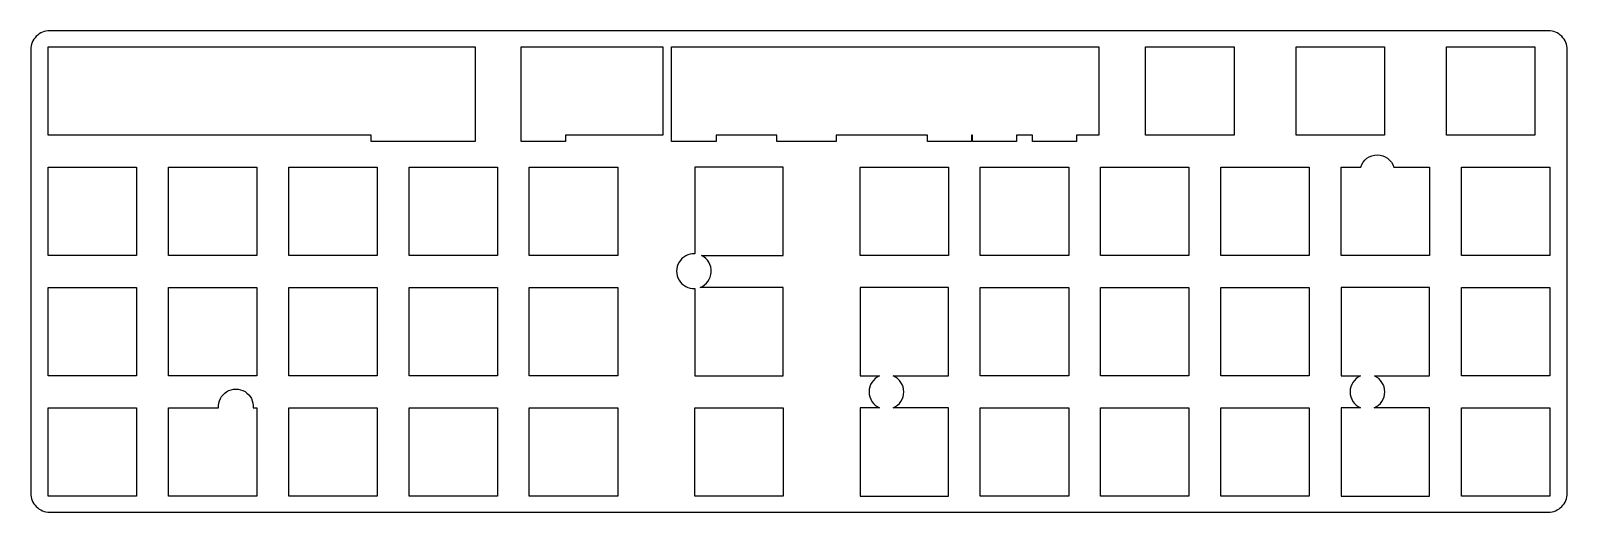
# Model space of a CAD drawing. Header units: millimetres. Extents: x -234 to 10, y -10 to 67.
import ezdxf

# ---------------------------------------------------------------- set-up
doc = ezdxf.new("R2010")
doc.units = ezdxf.units.MM
doc.layers.get('0').update_dxf_attribs({"linetype": 'CONTINUOUS'})

msp = doc.modelspace()

# ---------------------------------------------------------------- linework, layer by layer
for points in [[(9.77, -6.52), (9.77, 63.68, 0.414214), (6.77, 66.68), (-230.61, 66.68, 0.414214), (-233.61, 63.68), (-233.61, -6.52, 0.414214), (-230.61, -9.52), (6.77, -9.52, 0.414214)], [(-17.7, 45.1), (-12.05, 45.1), (-12.05, 31.1), (-26.05, 31.1), (-26.05, 45.1), (-22.95, 45.1, -0.733917)], [(-127.6, 26.05, 0.659463), (-127.36, 31.1), (-114.44, 31.1), (-114.44, 45.1), (-128.44, 45.1), (-128.44, 31.37, 1.044078), (-128.44, 25.88), (-128.44, 12.05), (-114.44, 12.05), (-114.44, 26.05)], [(-96.99, 7, 0.657649), (-96.98, 12.05), (-88.25, 12.05), (-88.25, 26.05), (-102.25, 26.05), (-102.25, 12.05), (-99.17, 12.05, 0.657649), (-99.16, 7), (-102.25, 7), (-102.25, -7), (-88.25, -7), (-88.25, 7)], [(-20.79, 7, 0.657649), (-20.78, 12.05), (-12.05, 12.05), (-12.05, 26.05), (-26.05, 26.05), (-26.05, 12.05), (-22.97, 12.05, 0.657649), (-22.96, 7), (-26.05, 7), (-26.05, -7), (-12.05, -7), (-12.05, 7)], [(-198.37, 7), (-197.79, 7), (-197.79, -7), (-211.79, -7), (-211.79, 7), (-203.85, 7, -1.085656)]]:
    msp.add_lwpolyline(points, format="xyb", close=True)
for points in [[(-163.19, 64.15), (-163.19, 49.15), (-179.71, 49.15), (-179.71, 50.15), (-230.84, 50.15), (-230.84, 64.15)], [(-133.49, 64.15), (-133.49, 50.15), (-148.93, 50.15), (-148.93, 49.15), (-155.93, 49.15), (-155.93, 64.15)], [(-74.94, 50.15), (-77.46, 50.15), (-77.46, 49.15), (-84.46, 49.15), (-84.46, 50.15), (-84.57, 50.15), (-84.57, 49.15), (-91.57, 49.15), (-91.57, 50.15), (-106.04, 50.15), (-106.04, 49.15), (-115.45, 49.15), (-115.45, 50.15), (-125.06, 50.15), (-125.06, 49.15), (-132.09, 49.15), (-132.09, 64.15), (-64.44, 64.15), (-64.44, 50.15), (-67.94, 50.15), (-67.94, 49.15), (-74.94, 49.15)], [(-57.01, 64.15), (-43.01, 64.15), (-43.01, 50.15), (-57.01, 50.15)], [(-19.19, 50.15), (-33.19, 50.15), (-33.19, 64.15), (-19.19, 64.15)], [(-9.38, 50.15), (-9.38, 64.15), (4.62, 64.15), (4.62, 50.15)], [(-230.84, 45.1), (-216.84, 45.1), (-216.84, 31.1), (-230.84, 31.1)], [(-211.79, 45.1), (-197.79, 45.1), (-197.79, 31.1), (-211.79, 31.1)], [(-178.74, 31.1), (-192.74, 31.1), (-192.74, 45.1), (-178.74, 45.1)], [(-173.69, 45.1), (-159.69, 45.1), (-159.69, 31.1), (-173.69, 31.1)], [(-154.64, 45.1), (-140.64, 45.1), (-140.64, 31.1), (-154.64, 31.1)], [(-88.25, 45.1), (-88.25, 31.1), (-102.25, 31.1), (-102.25, 45.1)], [(-69.2, 31.1), (-83.2, 31.1), (-83.2, 45.1), (-69.2, 45.1)], [(-50.15, 31.1), (-64.15, 31.1), (-64.15, 45.1), (-50.15, 45.1)], [(-31.1, 45.1), (-31.1, 31.1), (-45.1, 31.1), (-45.1, 45.1)], [(7, 31.1), (-7, 31.1), (-7, 45.1), (7, 45.1)], [(-216.84, 26.05), (-216.84, 12.05), (-230.84, 12.05), (-230.84, 26.05)], [(-211.79, 26.05), (-197.79, 26.05), (-197.79, 12.05), (-211.79, 12.05)], [(-192.74, 12.05), (-192.74, 26.05), (-178.74, 26.05), (-178.74, 12.05)], [(-173.69, 26.05), (-159.69, 26.05), (-159.69, 12.05), (-173.69, 12.05)], [(-140.64, 26.05), (-140.64, 12.05), (-154.64, 12.05), (-154.64, 26.05)], [(-69.2, 12.05), (-83.2, 12.05), (-83.2, 26.05), (-69.2, 26.05)], [(-50.15, 26.05), (-50.15, 12.05), (-64.15, 12.05), (-64.15, 26.05)], [(-45.1, 26.05), (-31.1, 26.05), (-31.1, 12.05), (-45.1, 12.05)], [(-7, 26.05), (7, 26.05), (7, 12.05), (-7, 12.05)], [(-230.84, -7), (-230.84, 7), (-216.84, 7), (-216.84, -7)], [(-192.74, 7), (-178.74, 7), (-178.74, -7), (-192.74, -7)], [(-159.69, -7), (-173.69, -7), (-173.69, 7), (-159.69, 7)], [(-140.64, 7), (-140.64, -7), (-154.64, -7), (-154.64, 7)], [(-114.44, -7), (-128.44, -7), (-128.44, 7), (-114.44, 7)], [(-69.2, 7), (-69.2, -7), (-83.2, -7), (-83.2, 7)], [(-50.15, -7), (-64.15, -7), (-64.15, 7), (-50.15, 7)], [(-31.1, 7), (-31.1, -7), (-45.1, -7), (-45.1, 7)], [(7, -7), (-7, -7), (-7, 7), (7, 7)]]:
    msp.add_lwpolyline(points, close=True)

doc.saveas('drawing.dxf')
